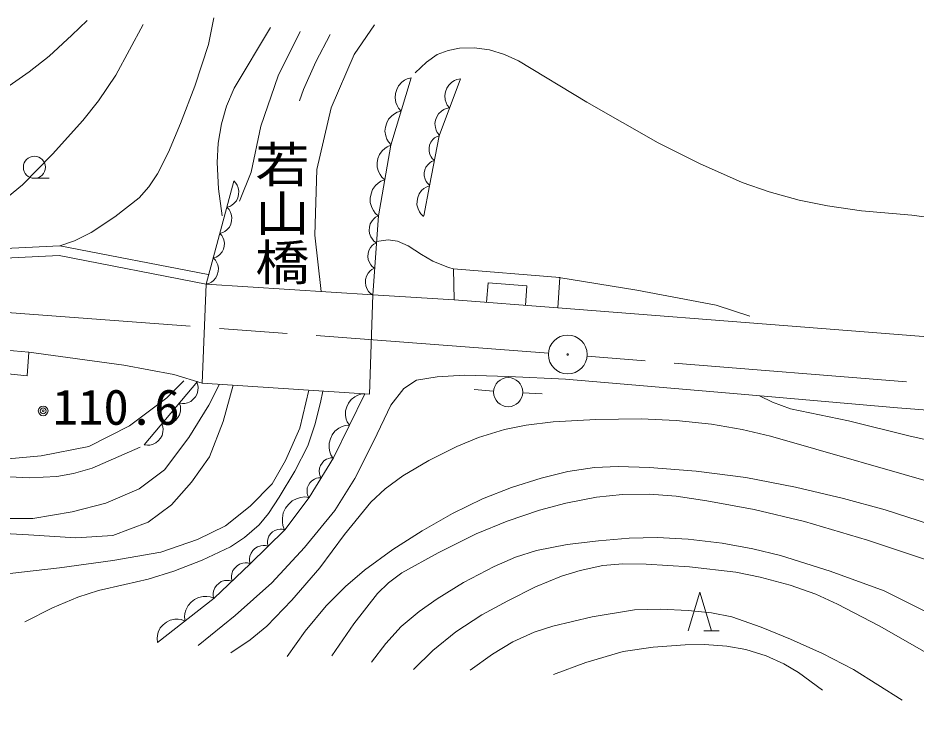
# Model space of a CAD drawing. Units: millimetres, scale not verified. Extents: x 40000 to 680000, y 20000 to 380000.
# Drawn here: x 324474 to 370740, y 248003 to 284883 of the extents above; entities that cross this region are included whole.
import ezdxf
from ezdxf.enums import TextEntityAlignment as Align

# ---------------------------------------------------------------- set-up
doc = ezdxf.new("R2010")
doc.units = ezdxf.units.MM
doc.header["$LTSCALE"] = 1000
doc.linetypes.add('CHAIN', pattern=[18.5, 12, -1.5, 3.5, -1.5])
for name, color, linetype, lineweight in [('M-BGD', 7, 'Continuous', 13), ('M-BMK', 2, 'CHAIN', 13), ('M-BMK-SRVR', 3, 'Continuous', 13), ('M-STR-STR1', 1, 'Continuous', 13)]:
    doc.layers.add(name, color=color, linetype=linetype, lineweight=lineweight)
doc.layers.add('M-BMK-HTXT', color=7, linetype='Continuous')
doc.styles.add('@ＭＳ ゴシック', font='')
doc.styles.add('ＭＳ ゴシック', font='')
doc.styles.get('@ＭＳ ゴシック').set_extended_font_data('@MS Gothic')
doc.styles.get('ＭＳ ゴシック').set_extended_font_data('MS Gothic')

msp = doc.modelspace()

# ---------------------------------------------------------------- linework, layer by layer
at = {"layer": 'M-BGD'}
for p, q in [((337877, 281900), (339020, 284186)), ((342845, 284533), (341802, 282993)), ((341802, 282993), (340610, 280261)), ((336983, 279317), (337877, 281900)), ((344733, 281801), (343690, 278324)), ((344733, 281801), (344529, 281749)), ((344085, 281394), (343988, 281198)), ((344250, 281570), (344085, 281394)), ((344395, 281677), (344250, 281570)), ((344529, 281749), (344395, 281677)), ((347266, 281751), (346174, 278820)), ((346668, 281428), (346571, 281260)), ((346825, 281575), (346668, 281428)), ((346960, 281661), (346825, 281575)), ((347083, 281717), (346960, 281661)), ((347266, 281751), (347083, 281717)), ((343926, 280991), (343898, 280774)), ((343988, 281198), (343926, 280991)), ((346504, 281080), (346467, 280889)), ((346467, 280889), (346489, 280675)), ((346571, 281260), (346504, 281080)), ((343898, 280774), (343940, 280536)), ((343940, 280536), (344002, 280367)), ((346489, 280675), (346535, 280522)), ((346535, 280522), (346591, 280398)), ((346591, 280398), (346707, 280252)), ((340610, 280261), (339864, 277082)), ((343878, 279953), (343733, 279846)), ((344012, 280025), (343878, 279953)), ((344002, 280367), (344074, 280232)), ((344216, 280077), (344012, 280025)), ((344074, 280232), (344216, 280077)), ((346146, 279949), (346055, 279791)), ((346293, 280086), (346146, 279949)), ((346420, 280167), (346293, 280086)), ((346535, 280220), (346420, 280167)), ((346707, 280252), (346535, 280220)), ((343471, 279474), (343409, 279267)), ((343567, 279670), (343471, 279474)), ((343733, 279846), (343567, 279670)), ((345992, 279622), (345958, 279443)), ((346055, 279791), (345992, 279622)), ((336486, 276933), (336983, 279317)), ((343409, 279267), (343381, 279049)), ((343381, 279049), (343423, 278812)), ((345958, 279443), (345979, 279243)), ((345979, 279243), (346021, 279099)), ((346021, 279099), (346074, 278984)), ((343423, 278812), (343485, 278643)), ((343485, 278643), (343557, 278508)), ((346174, 278820), (345677, 276237)), ((345844, 278619), (345738, 278481)), ((345940, 278707), (345844, 278619)), ((346031, 278768), (345940, 278707)), ((346174, 278820), (346031, 278768)), ((346074, 278984), (346183, 278847)), ((343690, 278324), (343044, 274697)), ((343368, 278161), (343237, 278039)), ((343493, 278249), (343368, 278161)), ((343690, 278324), (343493, 278249)), ((343557, 278508), (343698, 278353)), ((345653, 278179), (345649, 278021)), ((345683, 278332), (345653, 278179)), ((345738, 278481), (345683, 278332)), ((343019, 277639), (342981, 277426)), ((343092, 277845), (343019, 277639)), ((343237, 278039), (343092, 277845)), ((345649, 278021), (345696, 277853)), ((345696, 277853), (345753, 277736)), ((345753, 277736), (345815, 277645)), ((345815, 277645), (345928, 277544)), ((342981, 277426), (342979, 277207)), ((342979, 277207), (343047, 276975)), ((345492, 277204), (345437, 277056)), ((345598, 277342), (345492, 277204)), ((345694, 277430), (345598, 277342)), ((345786, 277492), (345694, 277430)), ((345928, 277544), (345786, 277492)), ((335890, 275442), (336486, 276933)), ((339864, 277082), (339765, 273704)), ((343047, 276975), (343128, 276815)), ((343128, 276815), (343216, 276689)), ((343216, 276689), (343374, 276552)), ((345408, 276903), (345404, 276744)), ((345404, 276744), (345451, 276577)), ((345437, 277056), (345408, 276903)), ((325323, 276626), (326073, 276626)), ((334177, 271173), (335592, 276486)), ((335706, 276371), (335593, 276488)), ((335766, 276268), (335706, 276371)), ((335818, 276138), (335766, 276268)), ((342896, 276251), (342744, 276046)), ((343035, 276380), (342896, 276251)), ((343167, 276473), (343035, 276380)), ((343374, 276552), (343167, 276473)), ((345677, 276237), (345379, 274697)), ((345451, 276577), (345508, 276460)), ((345677, 276237), (345501, 276173)), ((345508, 276460), (345570, 276368)), ((345570, 276368), (345683, 276267)), ((335797, 275622), (335840, 275784)), ((335856, 275954), (335818, 276138)), ((335840, 275784), (335856, 275954)), ((342666, 275828), (342626, 275604)), ((342744, 276046), (342666, 275828)), ((345140, 275820), (345072, 275637)), ((345270, 275990), (345140, 275820)), ((345389, 276097), (345270, 275990)), ((345501, 276173), (345389, 276097)), ((335492, 275240), (335602, 275326)), ((335602, 275326), (335726, 275467)), ((335726, 275467), (335797, 275622)), ((342626, 275604), (342624, 275373)), ((342624, 275373), (342696, 275128)), ((345035, 275449), (345030, 275254)), ((345072, 275637), (345035, 275449)), ((335232, 275135), (335389, 275180)), ((335346, 275018), (335232, 275135)), ((335405, 274915), (335346, 275018)), ((335389, 275180), (335492, 275240)), ((335458, 274785), (335405, 274915)), ((342696, 275128), (342782, 274959)), ((342782, 274959), (342874, 274826)), ((342874, 274826), (343041, 274681)), ((345030, 275254), (345088, 275047)), ((345088, 275047), (345158, 274903)), ((345158, 274903), (345234, 274791)), ((335436, 274269), (335479, 274432)), ((335496, 274601), (335458, 274785)), ((335479, 274432), (335496, 274601)), ((342716, 274440), (342620, 274279)), ((342808, 274546), (342716, 274440)), ((343044, 274697), (342749, 270627)), ((342898, 274623), (342808, 274546)), ((343044, 274697), (342898, 274623)), ((345234, 274791), (345373, 274666)), ((335131, 273887), (335241, 273973)), ((335241, 273973), (335366, 274114)), ((335366, 274114), (335436, 274269)), ((342580, 274113), (342568, 273945)), ((342568, 273945), (342584, 273776)), ((342620, 274279), (342580, 274113)), ((334872, 273782), (335029, 273827)), ((334977, 273673), (334872, 273782)), ((335033, 273578), (334977, 273673)), ((335029, 273827), (335131, 273887)), ((335081, 273457), (335033, 273578)), ((335116, 273286), (335081, 273457)), ((339765, 273704), (340098, 270796)), ((342584, 273776), (342656, 273602)), ((342656, 273602), (342731, 273485)), ((342731, 273485), (342809, 273395)), ((316801, 272657), (326624, 273152)), ((326624, 273152), (334272, 271664)), ((334996, 272834), (335061, 272978)), ((335061, 272978), (335101, 273129)), ((335101, 273129), (335116, 273286)), ((342639, 273062), (342550, 272912)), ((342724, 273160), (342639, 273062)), ((342807, 273232), (342724, 273160)), ((342943, 273301), (342807, 273232)), ((342809, 273395), (342943, 273301)), ((316823, 272157), (326589, 272650)), ((326589, 272650), (334177, 271173)), ((334537, 272526), (334683, 272568)), ((334651, 272409), (334537, 272526)), ((334683, 272568), (334778, 272623)), ((334778, 272623), (334880, 272704)), ((334880, 272704), (334996, 272834)), ((342512, 272758), (342501, 272603)), ((342501, 272603), (342516, 272445)), ((342550, 272912), (342512, 272758)), ((334710, 272306), (334651, 272409)), ((334763, 272176), (334710, 272306)), ((334800, 271992), (334763, 272176)), ((342516, 272445), (342582, 272284)), ((342582, 272284), (342653, 272175)), ((342653, 272175), (342725, 272091)), ((342725, 272091), (342849, 272004)), ((334671, 271505), (334741, 271660)), ((334741, 271660), (334784, 271823)), ((334784, 271823), (334800, 271992)), ((342426, 271586), (342385, 271420)), ((342521, 271747), (342426, 271586)), ((342613, 271853), (342521, 271747)), ((342703, 271930), (342613, 271853)), ((342849, 272004), (342703, 271930)), ((346946, 270374), (346919, 271965)), ((346919, 271965), (352383, 271518)), ((334177, 271173), (334333, 271218)), ((334177, 271173), (342749, 270627)), ((334333, 271218), (334436, 271278)), ((334436, 271278), (334546, 271364)), ((334546, 271364), (334671, 271505)), ((342385, 271420), (342373, 271253)), ((342373, 271253), (342389, 271083)), ((348698, 271238), (348618, 270241)), ((350691, 271079), (348698, 271238)), ((352383, 271518), (352285, 269949)), ((342389, 271083), (342461, 270909)), ((342461, 270909), (342536, 270792)), ((342536, 270792), (342614, 270702)), ((342614, 270702), (342748, 270608)), ((350612, 270082), (350691, 271079)), ((342749, 270627), (346946, 270374)), ((346946, 270374), (352285, 269949)), ((352285, 269949), (365018, 268956)), ((365018, 268956), (388876, 267066)), ((317700, 268258), (325042, 267676)), ((325042, 267676), (324951, 266451)), ((325042, 267676), (329925, 266995)), ((324951, 266451), (319545, 267000)), ((329925, 266995), (332499, 266525)), ((332499, 266525), (333968, 266075)), ((330982, 262904), (333717, 266152)), ((332137, 265318), (333021, 266201)), ((333741, 265963), (333688, 266117)), ((342578, 265506), (333968, 266075)), ((344347, 265799), (345006, 266231)), ((345006, 266231), (346076, 266396)), ((346076, 266396), (347477, 266478)), ((347477, 266478), (349741, 266417)), ((349741, 266417), (352686, 266272)), ((352686, 266272), (361737, 265511)), ((333699, 265522), (333743, 265704)), ((333751, 265844), (333741, 265963)), ((333743, 265704), (333751, 265844)), ((334301, 264945), (334860, 266016)), ((335045, 264104), (335554, 265970)), ((339463, 265712), (338992, 263756)), ((343688, 264934), (344347, 265799)), ((348980, 265667), (347983, 265740)), ((350477, 265573), (351476, 265522)), ((330224, 263882), (332137, 265318)), ((333202, 265062), (333374, 265136)), ((333374, 265136), (333504, 265247)), ((333504, 265247), (333612, 265375)), ((333612, 265375), (333699, 265522)), ((342339, 265522), (340722, 262221)), ((341633, 265226), (341506, 265048)), ((341825, 265373), (341633, 265226)), ((341986, 265455), (341825, 265373)), ((342130, 265504), (341986, 265455)), ((342339, 265522), (342130, 265504)), ((361737, 265511), (369788, 264811)), ((332839, 264892), (332786, 265046)), ((332786, 265046), (332947, 265020)), ((332849, 264773), (332839, 264892)), ((332841, 264633), (332849, 264773)), ((332947, 265020), (333065, 265030)), ((333065, 265030), (333202, 265062)), ((333273, 263277), (334301, 264945)), ((341411, 264854), (341348, 264644)), ((341348, 264644), (341350, 264403)), ((341506, 265048), (341411, 264854)), ((342803, 263102), (343688, 264934)), ((369788, 264811), (377324, 264172)), ((332602, 264176), (332710, 264304)), ((332710, 264304), (332797, 264451)), ((332797, 264451), (332841, 264633)), ((341350, 264403), (341384, 264226)), ((341384, 264226), (341433, 264082)), ((328126, 262815), (330224, 263882)), ((331937, 263821), (331884, 263975)), ((331884, 263975), (332045, 263949)), ((331947, 263702), (331937, 263821)), ((332045, 263949), (332164, 263959)), ((332164, 263959), (332300, 263991)), ((332300, 263991), (332472, 264065)), ((332472, 264065), (332602, 264176)), ((334349, 262285), (335045, 264104)), ((338992, 263756), (338257, 262092)), ((341005, 263748), (340802, 263594)), ((341174, 263834), (341005, 263748)), ((341327, 263887), (341174, 263834)), ((341548, 263905), (341327, 263887)), ((341433, 264082), (341548, 263905)), ((331809, 263233), (331895, 263380)), ((331895, 263380), (331939, 263563)), ((331939, 263563), (331947, 263702)), ((332022, 261609), (333273, 263277)), ((340668, 263405), (340568, 263201)), ((340802, 263594), (340668, 263405)), ((325661, 262337), (328126, 262815)), ((330982, 262904), (331143, 262878)), ((331143, 262878), (331262, 262888)), ((331262, 262888), (331398, 262920)), ((331398, 262920), (331571, 262994)), ((331571, 262994), (331700, 263105)), ((331700, 263105), (331809, 263233)), ((340568, 263201), (340501, 262979)), ((340501, 262979), (340503, 262724)), ((341835, 261166), (342803, 263102)), ((323784, 262153), (325661, 262337)), ((340503, 262724), (340539, 262538)), ((340539, 262538), (340591, 262385)), ((340591, 262385), (340712, 262199)), ((333420, 260969), (334349, 262285)), ((338257, 262092), (337561, 260892)), ((340722, 262221), (339471, 260192)), ((340139, 261960), (340063, 261838)), ((340235, 262070), (340139, 261960)), ((340372, 262155), (340235, 262070)), ((340483, 262199), (340372, 262155)), ((340582, 262223), (340483, 262199)), ((340722, 262221), (340582, 262223)), ((330716, 260636), (332022, 261609)), ((340008, 261703), (339994, 261542)), ((339994, 261542), (340005, 261423)), ((340005, 261423), (340028, 261324)), ((340063, 261838), (340008, 261703)), ((332375, 259809), (333420, 260969)), ((339605, 261049), (339509, 260939)), ((339742, 261134), (339605, 261049)), ((339854, 261178), (339742, 261134)), ((339953, 261201), (339854, 261178)), ((340093, 261199), (339953, 261201)), ((340028, 261324), (340093, 261199)), ((340805, 259519), (341835, 261166)), ((328992, 259886), (330716, 260636)), ((337561, 260892), (336438, 259731)), ((339378, 260681), (339364, 260521)), ((339364, 260521), (339375, 260401)), ((339433, 260816), (339378, 260681)), ((339509, 260939), (339433, 260816)), ((339471, 260192), (338221, 258524)), ((338850, 260133), (338598, 260007)), ((339051, 260192), (338850, 260133)), ((339228, 260217), (339051, 260192)), ((339471, 260192), (339228, 260217)), ((339375, 260401), (339398, 260302)), ((339398, 260302), (339463, 260178)), ((327269, 259441), (328992, 259886)), ((331176, 258919), (332375, 259809)), ((336438, 259731), (335161, 258725)), ((338262, 259629), (338144, 259402)), ((338413, 259831), (338262, 259629)), ((338598, 260007), (338413, 259831)), ((323461, 259108), (325240, 259108)), ((325240, 259108), (327269, 259441)), ((338144, 259402), (338094, 259125)), ((338094, 259125), (338094, 258915)), ((339240, 257604), (340805, 259519)), ((329357, 258222), (331176, 258919)), ((335161, 258725), (333730, 258029)), ((338094, 258915), (338119, 258739)), ((338119, 258739), (338211, 258512)), ((321811, 258454), (325023, 258261)), ((325023, 258261), (327461, 258106)), ((327461, 258106), (329357, 258222)), ((338221, 258524), (336442, 256773)), ((337403, 258191), (337351, 258039)), ((337489, 258309), (337403, 258191)), ((337592, 258410), (337489, 258309)), ((337711, 258494), (337592, 258410)), ((337864, 258544), (337711, 258494)), ((337983, 258560), (337864, 258544)), ((338085, 258559), (337983, 258560)), ((338221, 258524), (338085, 258559)), ((333730, 258029), (331834, 257371)), ((336979, 257704), (336814, 257650)), ((337108, 257721), (336979, 257704)), ((337219, 257720), (337108, 257721)), ((337365, 257682), (337219, 257720)), ((337351, 258039), (337333, 257920)), ((337333, 257920), (337333, 257818)), ((337333, 257818), (337365, 257682)), ((331834, 257371), (329357, 256945)), ((336480, 257321), (336424, 257156)), ((336573, 257449), (336480, 257321)), ((336684, 257559), (336573, 257449)), ((336814, 257650), (336684, 257559)), ((337552, 255792), (339240, 257604)), ((329357, 256945), (326610, 256558)), ((336056, 256800), (335889, 256749)), ((336185, 256815), (336056, 256800)), ((336295, 256813), (336185, 256815)), ((336442, 256773), (336295, 256813)), ((336404, 257028), (336403, 256918)), ((336403, 256918), (336439, 256770)), ((336424, 257156), (336404, 257028)), ((326610, 256558), (323088, 256171)), ((336442, 256773), (334579, 254994)), ((335551, 256425), (335492, 256261)), ((335646, 256552), (335551, 256425)), ((335759, 256660), (335646, 256552)), ((335889, 256749), (335759, 256660)), ((335116, 255902), (334949, 255851)), ((335245, 255918), (335116, 255902)), ((335355, 255915), (335245, 255918)), ((335502, 255875), (335355, 255915)), ((335471, 256133), (335468, 256023)), ((335468, 256023), (335502, 255875)), ((335492, 256261), (335471, 256133)), ((334611, 255527), (334552, 255363)), ((334706, 255654), (334611, 255527)), ((334819, 255762), (334706, 255654)), ((334949, 255851), (334819, 255762)), ((335658, 254104), (337552, 255792)), ((334579, 254994), (331661, 252715)), ((333570, 254929), (333390, 254788)), ((333773, 255039), (333570, 254929)), ((334023, 255089), (333773, 255039)), ((334212, 255093), (334023, 255089)), ((334373, 255073), (334212, 255093)), ((334579, 254994), (334373, 255073)), ((334531, 255235), (334528, 255125)), ((334528, 255125), (334562, 254977)), ((334552, 255363), (334531, 255235)), ((359002, 253315), (359602, 255315)), ((359602, 255315), (360202, 253315)), ((333234, 254618), (333124, 254388)), ((333390, 254788), (333234, 254618)), ((333074, 254204), (333055, 254044)), ((333055, 254044), (333082, 253824)), ((333124, 254388), (333074, 254204)), ((333763, 252559), (335658, 254104)), ((331955, 253630), (331807, 253468)), ((332125, 253763), (331955, 253630)), ((332318, 253867), (332125, 253763)), ((332554, 253915), (332318, 253867)), ((332734, 253918), (332554, 253915)), ((332886, 253900), (332734, 253918)), ((333082, 253824), (332886, 253900)), ((331703, 253250), (331656, 253076)), ((331807, 253468), (331703, 253250)), ((359802, 253315), (360602, 253315)), ((331656, 253076), (331638, 252925)), ((331638, 252925), (331663, 252717))]:
    msp.add_line(p, q, dxfattribs=at)
for points in [[(322971, 280674), (325045, 282110), (326073, 282919), (327257, 283995), (328040, 284756)], [(323931, 275654), (324703, 276284), (326251, 277862), (327814, 279609), (328619, 280610), (329524, 281931), (330924, 284544)], [(326624, 273152), (327385, 273412), (328239, 273829), (329457, 274638), (330722, 275615), (331216, 276182), (331656, 276851), (332228, 277970), (332846, 279450), (333586, 281375), (334289, 283522), (334563, 284883)], [(334996, 274697), (334809, 276084), (334733, 277437), (334788, 278443), (334953, 279433), (335223, 280341), (335619, 281260), (337480, 284384)], [(340560, 284037), (339817, 282618), (339192, 281195), (338970, 280609)], [(344932, 282050), (345519, 282608), (346074, 282993), (346630, 283213), (347227, 283328), (347973, 283350), (348768, 283244), (349533, 283008), (350260, 282673), (353788, 280541), (357463, 278450), (359587, 277380), (361780, 276404), (363168, 275921), (364715, 275507), (366179, 275203), (367933, 274950), (370523, 274722), (373043, 274390)], [(342947, 273363), (343544, 273455), (344020, 273391), (344568, 273148), (345271, 272698), (345852, 272353), (346652, 272039), (346919, 271965)], [(352334, 271518), (356351, 270868), (360437, 270089), (362170, 269531)], [(324825, 253776), (326251, 254502), (327556, 255059), (328616, 255400), (329980, 255712), (331179, 255978), (332512, 256398), (333971, 256956), (335417, 257640), (336144, 258122), (336897, 258785), (337383, 259360), (337934, 260194), (338741, 261540), (339404, 262843), (339772, 263921), (340058, 265086), (340182, 265664)], [(362674, 265429), (363346, 265088), (364281, 264749), (367257, 264128), (370364, 263369), (379544, 261299), (382034, 260327), (384706, 259170), (386151, 258480), (387680, 257620), (388999, 256714), (390303, 255684), (391348, 254751), (392338, 253715), (394201, 251362), (395895, 249063), (396451, 248003)], [(335439, 252187), (336440, 252853), (337299, 253554), (338580, 254895), (340018, 256561), (341288, 258284), (342661, 259949), (343395, 260629), (344299, 261294), (345647, 262093), (347077, 262809), (348204, 263270), (349541, 263690), (350651, 263918), (352043, 264079), (354241, 264207), (356582, 264237), (358381, 264157), (360206, 263966), (361784, 263696), (363249, 263345), (372456, 260699)], [(314731, 263086), (317519, 262348), (320576, 261657), (322101, 261415), (323693, 261269), (325070, 261204), (326468, 261261), (327328, 261414), (328292, 261695), (330766, 262786)], [(338341, 252001), (339275, 253301), (340350, 254603), (341341, 255596), (342333, 256445), (343789, 257503), (345292, 258463), (346853, 259361), (348410, 260125), (349900, 260707), (351429, 261188), (352793, 261520), (354176, 261733), (355398, 261787), (357000, 261729), (359409, 261534), (361974, 261220), (364527, 260726), (367010, 260141), (369157, 259550), (371438, 258807)], [(340649, 252033), (341784, 253678), (342988, 255233), (343558, 255789), (344256, 256307), (346115, 257341), (348087, 258313), (349684, 258969), (351349, 259537), (352703, 259901), (354275, 260201), (355610, 260335), (357011, 260356), (358381, 260251), (359966, 260020), (362401, 259559), (364986, 258953), (368246, 257986), (371283, 256973)], [(342683, 251710), (343417, 252663), (344223, 253539), (345141, 254314), (346068, 254966), (347434, 255801), (349008, 256625), (350109, 257107), (351191, 257458), (352763, 257759), (354376, 257960), (355969, 258098), (357409, 258122), (359007, 258031), (360756, 257825), (362332, 257546), (363764, 257194), (366312, 256385), (369106, 255370), (371255, 254300), (373374, 253121), (374645, 252270), (375815, 251358), (377820, 249615)], [(344843, 251324), (345853, 252298), (347032, 253271), (348379, 254134), (349710, 254865), (351142, 255580), (352478, 256130), (353437, 256430), (354611, 256677), (355632, 256763), (356833, 256751), (359075, 256607), (361456, 256336), (362712, 256090), (364260, 255672), (365579, 255201), (366695, 254699), (368842, 253582), (371273, 252186), (372301, 251446), (373370, 250542), (374209, 249776)], [(347777, 251291), (348915, 252108), (349976, 252748), (351069, 253247), (352023, 253564), (354062, 254031), (356231, 254404), (357581, 254436), (359009, 254360), (360205, 254243), (361251, 254032), (362764, 253512), (364280, 252882), (365926, 252150), (367512, 251323), (370019, 249744)], [(352064, 251066), (353735, 251682), (355651, 252259), (357189, 252476), (358838, 252598), (359838, 252617), (360992, 252530), (361978, 252350), (363014, 252035), (363928, 251625), (364693, 251168), (365925, 250260)]]:
    msp.add_lwpolyline(points, dxfattribs=at)
for centre, radius in [((325323, 277196), 570), ((349728, 265612), 750), ((325772, 264647), 250), ((325772, 264647), 150), ((325772, 264647), 50)]:
    msp.add_circle(centre, radius, dxfattribs=at)
at = {"layer": 'M-BMK'}
for p, q in [((351801, 267625), (309358, 270812)), ((407123, 263191), (353795, 267470))]:
    msp.add_line(p, q, dxfattribs=at)
at = {"layer": 'M-BMK-SRVR'}
for radius in [1000, 40]:
    msp.add_circle((352798, 267550), radius, dxfattribs=at)
at = {"layer": 'M-STR-STR1'}
for p, q in [((333968, 266075), (334177, 271173)), ((342749, 270627), (342578, 265506))]:
    msp.add_line(p, q, dxfattribs=at)

# ---------------------------------------------------------------- texts
at = {"layer": 'M-BGD', "style": 'ＭＳ ゴシック', "width": 1.05}
msp.add_text('110.6', height=1833, dxfattribs=at).set_placement((326258, 263380), align=Align.BOTTOM_LEFT)
at = {"layer": 'M-BMK-HTXT', "style": '@ＭＳ ゴシック', "width": 0.9}
msp.add_text('若山橋', height=2051, rotation=270, dxfattribs=at).set_placement((338060, 278618), align=Align.MIDDLE_LEFT)

doc.saveas('drawing.dxf')
